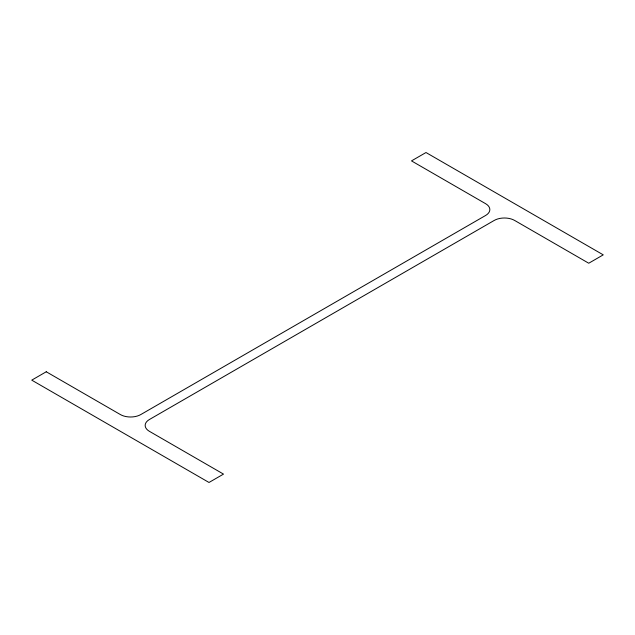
<?xml version="1.0" encoding="UTF-8"?>
<svg xmlns="http://www.w3.org/2000/svg" width="635" height="635" viewBox="0 0 635 635"><rect width="100%" height="100%" fill="white"/><g stroke="black" fill="none" stroke-linecap="round" stroke-linejoin="round"><path stroke-width="0.95" d="M46.252 371.769L31.75 380.143L209.002 482.473L223.504 474.107L149.384 431.308A14.43 8.334 0 0 1 149.384 419.529L494.213 220.44A14.43 8.334 0 0 1 514.628 220.44L588.748 263.231L603.25 254.857L425.998 152.527L411.496 160.893L485.616 203.692A14.43 8.334 0 0 1 485.616 215.471L140.787 414.56A14.43 8.334 0 0 1 120.372 414.56L46.252 371.769"/></g></svg>
